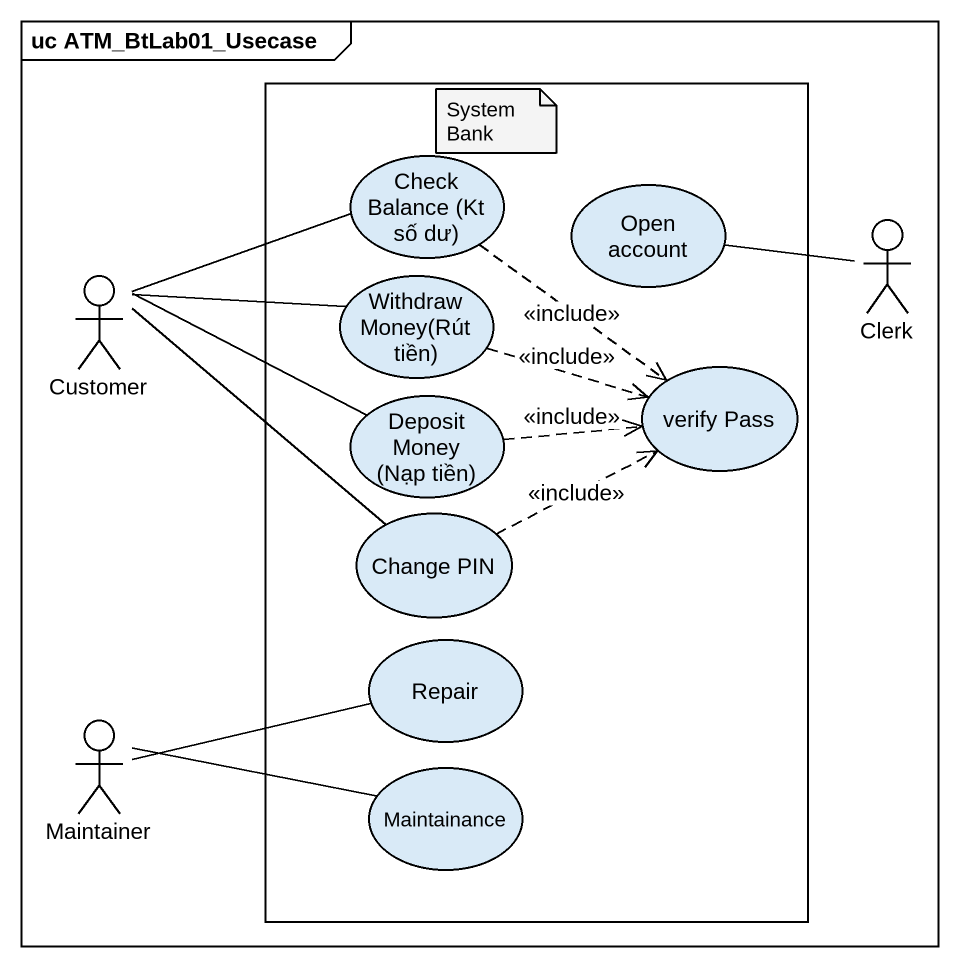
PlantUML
@startuml
mainframe uc ATM_BtLab01_Usecase
rectangle " " as rectangle1 {
  usecase "Check Balance (Kt số dư)" as Check_Balance_Kt_số_dư
  usecase "Open account" as Open_account
  usecase "Withdraw Money(Rút tiền)" as Withdraw_Money_Rút_tiền
  usecase "Deposit Money (Nạp tiền)" as Deposit_Money_Nạp_tiền
  usecase "verify Pass" as verify_Pass
  usecase "Change PIN" as Change_PIN
  usecase Repair
  usecase Maintainance
}
actor Clerk
actor Customer
actor Maintainer
Check_Balance_Kt_số_dư ..> verify_Pass : <<include>>
Clerk -left- Open_account
Customer -right- Check_Balance_Kt_số_dư
Customer -right- Withdraw_Money_Rút_tiền
Customer -right- Deposit_Money_Nạp_tiền
Customer -- Change_PIN
Withdraw_Money_Rút_tiền .right.> verify_Pass : <<include>>
Deposit_Money_Nạp_tiền .right.> verify_Pass : <<include>>
Change_PIN .right.> verify_Pass : <<include>>
Maintainer -right- Repair
Maintainer -right- Maintainance
note as N1
  System Bank
end note
@enduml
